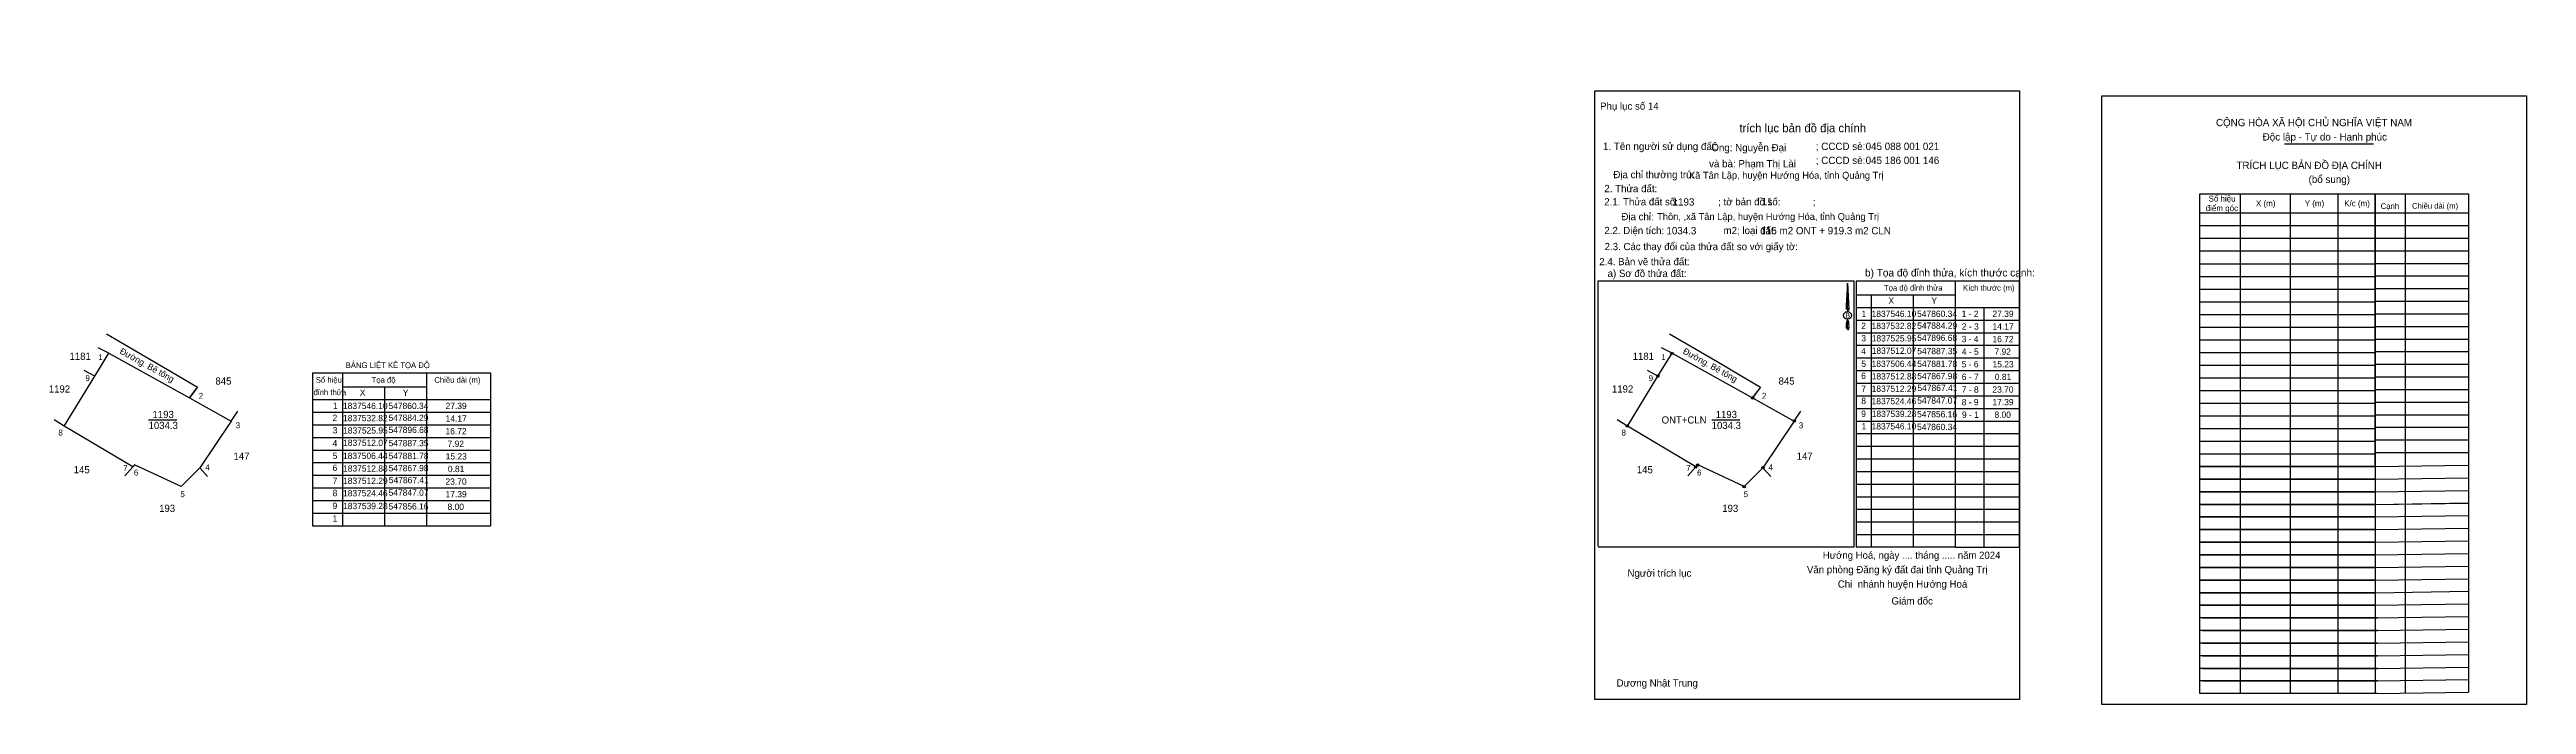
# Model space of a CAD drawing. Extents: x 547378 to 548114, y 1837442 to 1837636.
import ezdxf

# ---------------------------------------------------------------- set-up
doc = ezdxf.new("R2010")
doc.units = 0
for name, color, linetype in [('Level 1', 7, 'Continuous'), ('Level 10', 7, 'Continuous'), ('Level 11', 7, 'Continuous'), ('Level 13', 7, 'Continuous'), ('Level 27', 7, 'Continuous'), ('Level 3', 7, 'Continuous'), ('Level 36', 7, 'Continuous'), ('Level 40', 7, 'Continuous'), ('Level 42', 7, 'Continuous'), ('Level 49', 7, 'Continuous'), ('Level 52', 7, 'Continuous'), ('Level 53', 7, 'Continuous'), ('Level 6', 7, 'Continuous'), ('Level 63', 7, 'Continuous'), ('Level 8', 7, 'Continuous'), ('Level 9', 7, 'Continuous')]:
    doc.layers.add(name, color=color, linetype=linetype)

msp = doc.modelspace()

# ---------------------------------------------------------------- linework, layer by layer
at = {"layer": 'Level 1'}
for p, q in [((548000.5, 1837636.35), (548000.5, 1837636.35)), ((548042.33, 1837608.29), (548068.85, 1837608.29)), ((548069.26, 1837587.79), (548097.06, 1837587.79)), ((548078.26, 1837593.46), (548078.26, 1837445.06)), ((548069.26, 1837584.04), (548097.06, 1837584.04)), ((548069.26, 1837580.29), (548097.06, 1837580.29)), ((548069.26, 1837576.55), (548097.06, 1837576.55)), ((548069.26, 1837572.8), (548097.06, 1837572.8)), ((547944.61, 1837488.47), (547944.61, 1837567.61)), ((547944.61, 1837567.61), (547963.5, 1837567.61)), ((547963.5, 1837567.61), (547963.5, 1837488.47)), ((548069.26, 1837569.05), (548097.06, 1837569.05)), ((548069.26, 1837565.3), (548097.06, 1837565.3)), ((547915.09, 1837559.68), (547963.5, 1837559.68)), ((547915.19, 1837563.43), (547944.61, 1837563.43)), ((547953.01, 1837559.68), (547953.01, 1837488.47)), ((548069.26, 1837561.55), (548097.06, 1837561.55)), ((548069.26, 1837557.81), (548097.06, 1837557.81)), ((547915.09, 1837555.93), (547963.5, 1837555.93)), ((547915.09, 1837552.19), (547963.5, 1837552.19)), ((548069.26, 1837554.06), (548097.06, 1837554.06)), ((548069.26, 1837550.31), (548097.06, 1837550.31)), ((547915.09, 1837548.44), (547963.5, 1837548.44)), ((547915.09, 1837544.69), (547963.5, 1837544.69)), ((548069.26, 1837546.56), (548097.06, 1837546.56)), ((548069.26, 1837542.81), (548097.06, 1837542.81)), ((547915.09, 1837540.94), (547963.5, 1837540.94)), ((547915.09, 1837537.19), (547963.5, 1837537.19)), ((548069.26, 1837539.07), (548097.06, 1837539.07)), ((548069.26, 1837535.32), (548097.06, 1837535.32)), ((547915.09, 1837533.45), (547963.5, 1837533.45)), ((547915.09, 1837529.7), (547963.5, 1837529.7)), ((548069.26, 1837531.57), (548097.06, 1837531.57)), ((547915.09, 1837525.95), (547963.5, 1837525.95)), ((547915.09, 1837522.2), (547963.5, 1837522.2)), ((548069.26, 1837527.82), (548097.06, 1837527.82)), ((548069.26, 1837524.08), (548097.06, 1837524.08)), ((547915.09, 1837518.46), (547963.5, 1837518.46)), ((547915.09, 1837514.71), (547963.5, 1837514.71)), ((548069.26, 1837520.33), (548097.06, 1837520.33)), ((548069.26, 1837516.58), (548097.06, 1837516.58)), ((547915.09, 1837510.96), (547963.5, 1837510.96)), ((547915.09, 1837507.21), (547963.5, 1837507.21)), ((548069.26, 1837512.42), (548097.06, 1837512.83)), ((548069.26, 1837508.68), (548097.06, 1837509.08)), ((548069.26, 1837508.67), (548097.06, 1837509.08)), ((547915.09, 1837503.46), (547963.5, 1837503.46)), ((547915.09, 1837499.72), (547963.5, 1837499.72)), ((548069.26, 1837504.93), (548097.06, 1837505.33)), ((548069.26, 1837504.93), (548097.06, 1837505.33)), ((548069.26, 1837501.18), (548097.06, 1837501.59)), ((548069.26, 1837501.18), (548097.06, 1837501.58)), ((547915.09, 1837495.97), (547963.5, 1837495.97)), ((547915.09, 1837492.22), (547963.5, 1837492.22)), ((548069.26, 1837497.43), (548097.06, 1837497.84)), ((548069.26, 1837497.43), (548097.06, 1837497.84)), ((548069.26, 1837493.68), (548097.06, 1837494.09)), ((548069.26, 1837493.68), (548097.06, 1837494.09)), ((547944.61, 1837488.47), (547963.5, 1837488.47)), ((548069.26, 1837489.93), (548097.06, 1837490.34)), ((548069.26, 1837489.93), (548097.06, 1837490.34)), ((548069.26, 1837486.18), (548097.06, 1837486.59)), ((548069.26, 1837486.18), (548097.06, 1837486.59)), ((548069.26, 1837482.43), (548097.06, 1837482.84)), ((548069.26, 1837482.43), (548097.06, 1837482.84)), ((548069.26, 1837478.68), (548097.06, 1837479.09)), ((548069.26, 1837478.68), (548097.06, 1837479.09)), ((548069.26, 1837474.93), (548097.06, 1837475.34)), ((548069.26, 1837474.93), (548097.06, 1837475.34)), ((548069.26, 1837471.18), (548097.06, 1837471.59)), ((548069.26, 1837471.18), (548097.06, 1837471.59)), ((548069.26, 1837467.44), (548097.06, 1837467.84)), ((548070, 1837463.69), (548097.06, 1837464.08)), ((548070, 1837459.94), (548097.06, 1837460.33)), ((548070, 1837456.19), (548097.06, 1837456.59)), ((548070, 1837452.44), (548097.06, 1837452.84)), ((548070, 1837448.69), (548097.06, 1837449.09)), ((548070, 1837448.69), (548097.06, 1837449.09)), ((548070, 1837444.94), (548097.06, 1837445.34))]:
    msp.add_line(p, q, dxfattribs=at)
msp.add_lwpolyline([(548069.26, 1837512.83), (548069.26, 1837593.46), (548097.06, 1837593.46), (548097.06, 1837445.34)], dxfattribs=at)
at = {"layer": 'Level 10'}
for p, q in [((547859.62, 1837551.88), (547873.73, 1837543.61)), ((547873.73, 1837543.61), (547880.63, 1837539.56)), ((547880.63, 1837539.56), (547886.67, 1837536.02)), ((547886.67, 1837536.02), (547884.29, 1837532.82))]:
    msp.add_line(p, q, dxfattribs=at)
msp.add_lwpolyline([(547887.35, 1837512.07), (547881.78, 1837506.44), (547867.98, 1837512.88), (547867.41, 1837512.29), (547847.07, 1837524.46), (547856.16, 1837539.28), (547860.34, 1837546.1), (547884.29, 1837532.82), (547896.68, 1837525.95)], close=True, dxfattribs=at)
at = {"layer": 'Level 11'}
for centre in [(547860.34, 1837546.1), (547856.16, 1837539.28), (547884.29, 1837532.82), (547847.07, 1837524.46), (547896.68, 1837525.95), (547867.98, 1837512.88), (547867.41, 1837512.29), (547881.78, 1837506.44), (547887.35, 1837512.07), (547887.35, 1837512.07)]:
    msp.add_circle(centre, 0.354, dxfattribs=at)
at = {"layer": 'Level 13'}
for points in [[(547837.42, 1837624.11), (547963.57, 1837624.11), (547963.57, 1837443.2), (547837.42, 1837443.2)], [(547988.12, 1837622.62), (548114.27, 1837622.62), (548114.27, 1837441.71), (547988.12, 1837441.71)]]:
    msp.add_lwpolyline(points, close=True, dxfattribs=at)
at = {"layer": 'Level 27'}
for p, q in [((547860.34, 1837546.1), (547857.2, 1837547.74)), ((547856.16, 1837539.28), (547853.03, 1837540.96)), ((547884.29, 1837532.82), (547886.4, 1837535.66)), ((547896.68, 1837525.95), (547898.66, 1837528.89)), ((547847.07, 1837524.46), (547844.03, 1837526.28)), ((547867.41, 1837512.29), (547865.04, 1837509.66)), ((547887.35, 1837512.07), (547889.69, 1837509.41))]:
    msp.add_line(p, q, dxfattribs=at)
at = {"layer": 'Level 3'}
for p, q in [((548000.5, 1837636.35), (548000.5, 1837636.35)), ((547838.39, 1837567.61), (547914.39, 1837567.61)), ((547838.39, 1837488.76), (547838.39, 1837567.61)), ((547914.39, 1837567.61), (547914.39, 1837488.47)), ((547915.09, 1837567.61), (547915.09, 1837488.47)), ((547915.09, 1837567.61), (547944.61, 1837567.61)), ((547919.55, 1837563.43), (547919.55, 1837488.47)), ((547931.96, 1837563.43), (547931.96, 1837488.47)), ((547914.39, 1837488.47), (547838.39, 1837488.47)), ((547944.61, 1837488.47), (547915.09, 1837488.47))]:
    msp.add_line(p, q, dxfattribs=at)
at = {"layer": 'Level 40'}
for p, q in [((547912.5, 1837566.89), (547912.14, 1837560.28)), ((547912.5, 1837566.89), (547912.9, 1837559.06)), ((547912.5, 1837566.89), (547912.9, 1837559.06)), ((547912.5, 1837559.32), (547912.5, 1837566.89)), ((547912.5, 1837566.89), (547912.9, 1837559.06)), ((547912.14, 1837560.28), (547912.06, 1837559.06)), ((547912.5, 1837559.32), (547912.5, 1837559.03)), ((547912.5, 1837559.03), (547912.5, 1837558.81)), ((547912.5, 1837558.81), (547912.5, 1837558.51)), ((547912.5, 1837558.81), (547912.5, 1837558.51)), ((547912.5, 1837558.81), (547912.5, 1837558.51)), ((547912.9, 1837559.06), (547912.9, 1837559.06)), ((547912.14, 1837554.64), (547912.06, 1837553.4)), ((547912.16, 1837555.43), (547912.14, 1837554.64)), ((547912.5, 1837555.88), (547912.16, 1837555.43)), ((547912.5, 1837555.88), (547912.5, 1837556.23)), ((547912.5, 1837555.88), (547912.5, 1837556.23)), ((547912.5, 1837555.88), (547912.5, 1837556.23)), ((547912.5, 1837555.88), (547912.81, 1837555.43)), ((547912.5, 1837555.88), (547912.81, 1837555.43)), ((547912.5, 1837555.88), (547912.81, 1837555.43)), ((547912.5, 1837553.67), (547912.5, 1837555.88)), ((547912.5, 1837553.67), (547912.5, 1837553.36)), ((547912.5, 1837553.36), (547912.5, 1837553.14)), ((547912.81, 1837555.43), (547912.9, 1837553.4)), ((547912.81, 1837555.43), (547912.9, 1837553.4)), ((547912.81, 1837555.43), (547912.9, 1837553.4)), ((547912.9, 1837553.4), (547912.9, 1837553.4))]:
    msp.add_line(p, q, dxfattribs=at)
msp.add_ellipse((547912.5, 1837557.34), major_axis=(1.17, 0), ratio=0.952727, dxfattribs=at)
for centre, start_param, end_param in [((547912.5, 1837559.05), 1.570796, 3.074452), ((547912.5, 1837559.05), 0.067141, 1.570796), ((547912.5, 1837559.05), 4.712389, 6.283185), ((547912.5, 1837553.38), 2.491069, 3.074278), ((547912.5, 1837553.38), 1.570796, 2.491069), ((547912.5, 1837553.38), 0.067141, 1.570796), ((547912.5, 1837553.38), 4.712389, 6.283185)]:
    msp.add_ellipse(centre, major_axis=(0.427, 0), ratio=0.614131, start_param=start_param, end_param=end_param, dxfattribs=at)
at = {"layer": 'Level 53'}
for p, q in [((547837.42, 1837624.11), (547837.42, 1837624.11)), ((547963.57, 1837443.21), (547963.57, 1837443.21))]:
    msp.add_line(p, q, dxfattribs=at)
at = {"layer": 'Level 63'}
for p, q in [((548017.24, 1837593.46), (548069.26, 1837593.46)), ((548017.24, 1837444.94), (548017.24, 1837593.46)), ((548017.24, 1837587.79), (548069.26, 1837587.79)), ((548029.15, 1837593.46), (548029.15, 1837444.94)), ((548044.03, 1837593.46), (548044.03, 1837444.94)), ((548058.21, 1837593.46), (548058.21, 1837444.94)), ((548069.26, 1837593.46), (548069.26, 1837444.94)), ((548017.24, 1837584.02), (548069.26, 1837584.02)), ((548017.24, 1837580.25), (548069.26, 1837580.25)), ((548017.24, 1837576.48), (548069.26, 1837576.48)), ((548017.24, 1837572.71), (548069.26, 1837572.71)), ((548017.24, 1837568.94), (548069.26, 1837568.94)), ((548017.24, 1837565.17), (548069.26, 1837565.17)), ((548017.24, 1837561.4), (548069.26, 1837561.4)), ((548017.24, 1837557.63), (548069.26, 1837557.63)), ((548017.24, 1837553.86), (548069.26, 1837553.86)), ((548017.24, 1837550.09), (548069.26, 1837550.09)), ((548017.24, 1837546.31), (548069.26, 1837546.31)), ((548017.24, 1837542.54), (548069.26, 1837542.54)), ((548017.24, 1837538.77), (548069.26, 1837538.77)), ((548017.24, 1837535), (548069.26, 1837535)), ((548017.24, 1837531.23), (548069.26, 1837531.23)), ((548017.24, 1837527.46), (548069.26, 1837527.46)), ((548017.24, 1837523.69), (548069.26, 1837523.69)), ((548017.24, 1837519.92), (548069.26, 1837519.92)), ((548017.24, 1837516.17), (548069.26, 1837516.17)), ((548017.24, 1837512.42), (548069.26, 1837512.42)), ((548069.26, 1837512.42), (548017.24, 1837512.42)), ((548069.26, 1837508.67), (548017.24, 1837508.67)), ((548017.24, 1837508.67), (548069.26, 1837508.67)), ((548069.26, 1837508.67), (548017.24, 1837508.67)), ((548069.26, 1837504.93), (548017.24, 1837504.93)), ((548017.24, 1837504.93), (548069.26, 1837504.93)), ((548069.26, 1837504.93), (548017.24, 1837504.93)), ((548069.26, 1837501.18), (548017.24, 1837501.18)), ((548017.24, 1837501.18), (548069.26, 1837501.18)), ((548069.26, 1837501.18), (548017.24, 1837501.18)), ((548069.26, 1837497.43), (548017.24, 1837497.43)), ((548017.24, 1837497.43), (548069.26, 1837497.43)), ((548069.26, 1837497.43), (548017.24, 1837497.43)), ((548069.26, 1837493.68), (548017.24, 1837493.68)), ((548017.24, 1837493.68), (548069.26, 1837493.68)), ((548069.26, 1837493.68), (548017.24, 1837493.68)), ((548069.26, 1837489.93), (548017.24, 1837489.93)), ((548017.24, 1837489.93), (548069.26, 1837489.93)), ((548069.26, 1837489.93), (548017.24, 1837489.93)), ((548069.26, 1837486.18), (548017.24, 1837486.18)), ((548017.24, 1837486.18), (548069.26, 1837486.18)), ((548069.26, 1837486.18), (548017.24, 1837486.18)), ((548069.26, 1837482.43), (548017.24, 1837482.43)), ((548017.24, 1837482.43), (548069.26, 1837482.43)), ((548069.26, 1837482.43), (548017.24, 1837482.43)), ((548069.26, 1837478.68), (548017.24, 1837478.68)), ((548017.24, 1837478.68), (548069.26, 1837478.68)), ((548069.26, 1837478.68), (548017.24, 1837478.68)), ((548069.26, 1837474.93), (548017.24, 1837474.93)), ((548017.24, 1837474.93), (548069.26, 1837474.93)), ((548069.26, 1837474.93), (548017.24, 1837474.93)), ((548069.26, 1837471.18), (548017.24, 1837471.18)), ((548017.24, 1837471.18), (548069.26, 1837471.18)), ((548069.26, 1837471.18), (548017.24, 1837471.18)), ((548069.26, 1837467.43), (548017.24, 1837467.43)), ((548070, 1837463.69), (548017.24, 1837463.69)), ((548017.98, 1837467.43), (548070, 1837467.43)), ((548070, 1837467.43), (548017.98, 1837467.43)), ((548070, 1837463.69), (548017.98, 1837463.69)), ((548017.98, 1837463.69), (548070, 1837463.69)), ((548070, 1837459.94), (548017.24, 1837459.94)), ((548070, 1837456.19), (548017.24, 1837456.19)), ((548070, 1837459.94), (548017.98, 1837459.94)), ((548017.98, 1837459.94), (548070, 1837459.94)), ((548070, 1837456.19), (548017.98, 1837456.19)), ((548017.98, 1837456.19), (548070, 1837456.19)), ((548070, 1837452.44), (548017.24, 1837452.44)), ((548070, 1837448.69), (548017.24, 1837448.69)), ((548070, 1837452.44), (548017.98, 1837452.44)), ((548017.98, 1837452.44), (548070, 1837452.44)), ((548070, 1837448.69), (548017.98, 1837448.69)), ((548070, 1837448.69), (548017.98, 1837448.69)), ((548017.98, 1837448.69), (548070, 1837448.69)), ((548070, 1837444.94), (548017.24, 1837444.94))]:
    msp.add_line(p, q, dxfattribs=at)
at = {"layer": 'Level 8'}
for p, q in [((547395.08, 1837551.88), (547409.19, 1837543.61)), ((547395.8, 1837546.1), (547392.66, 1837547.74)), ((547409.19, 1837543.61), (547416.09, 1837539.56)), ((547391.62, 1837539.28), (547388.49, 1837540.96)), ((547416.09, 1837539.56), (547422.13, 1837536.02)), ((547422.13, 1837536.02), (547419.75, 1837532.82)), ((547419.75, 1837532.82), (547421.86, 1837535.66)), ((547456.35, 1837540.24), (547456.35, 1837494.83)), ((547456.35, 1837540.24), (547490.32, 1837540.24)), ((547465.27, 1837540.24), (547465.27, 1837494.83)), ((547465.27, 1837536.06), (547490.32, 1837536.06)), ((547477.67, 1837536.06), (547477.67, 1837494.83)), ((547490.32, 1837494.83), (547490.32, 1837540.24)), ((547490.32, 1837540.24), (547509.21, 1837540.24)), ((547509.21, 1837540.24), (547509.21, 1837494.83)), ((547432.14, 1837525.95), (547434.12, 1837528.89)), ((547456.35, 1837532.31), (547509.21, 1837532.31)), ((547456.35, 1837528.56), (547509.21, 1837528.56)), ((547382.53, 1837524.46), (547379.49, 1837526.28)), ((547407.6, 1837526.27), (547415.98, 1837526.27)), ((547456.35, 1837524.82), (547509.21, 1837524.82)), ((547456.35, 1837521.07), (547509.21, 1837521.07)), ((547456.35, 1837517.32), (547509.21, 1837517.32)), ((547456.35, 1837513.57), (547509.21, 1837513.57)), ((547402.87, 1837512.29), (547400.5, 1837509.66)), ((547422.81, 1837512.07), (547425.15, 1837509.41)), ((547456.35, 1837509.82), (547509.21, 1837509.82)), ((547456.35, 1837506.08), (547509.21, 1837506.08)), ((547456.35, 1837502.33), (547509.21, 1837502.33)), ((547456.35, 1837498.58), (547509.21, 1837498.58)), ((547456.35, 1837494.83), (547509.21, 1837494.83))]:
    msp.add_line(p, q, dxfattribs=at)
msp.add_lwpolyline([(547422.81, 1837512.07), (547417.24, 1837506.44), (547403.44, 1837512.88), (547402.87, 1837512.29), (547382.53, 1837524.46), (547391.62, 1837539.28), (547395.8, 1837546.1), (547419.75, 1837532.82), (547432.14, 1837525.95)], close=True, dxfattribs=at)
at = {"layer": 'Level 9'}
msp.add_line((547872.14, 1837526.27), (547880.52, 1837526.27), dxfattribs=at)

# ---------------------------------------------------------------- texts
at = {"layer": 'Level 1'}
for s, height, p in [('Phụ lục số 14', 2.1489, (547838.96, 1837618.46)), ('CỘNG HÒA XÃ HỘI CHỦ NGHĨA VIỆT NAM', 2.1788, (548021.99, 1837613.56)), ('1. Tên người sử dụng đất:', 2.1782, (547839.82, 1837606.49)), ('Ông: Nguyễn Đại', 2.1687, (547872.02, 1837606.14)), ('Độc lập - Tự do - Hạnh phúc', 2.1788, (548035.88, 1837609.31)), ('và bà: Phạm Thị Lài', 2.1687, (547871.36, 1837601.33)), ('; CCCD sè:', 2.178, (547903.07, 1837606.49)), ('; CCCD sè:', 2.178, (547903.07, 1837602.32)), ('045 088 001 021', 2.1782, (547917.88, 1837606.49)), ('045 186 001 146', 2.1782, (547917.88, 1837602.32)), ('TRÍCH LỤC BẢN ĐỒ ĐỊA CHÍNH', 2.1788, (548028.08, 1837600.84)), ('2. Thửa đất:', 2.161, (547840.22, 1837593.96)), ('Địa chỉ thường trú:', 2.1564, (547842.91, 1837598.11)), ('(bổ sung)', 2.179, (548049.52, 1837596.68)), ('2.1. Thửa đất số:               ; tờ bản đồ số:            ;', 2.1489, (547840.2, 1837590.03)), ('Địa chỉ:', 2.149, (547845.31, 1837585.62)), ('Cạnh', 1.707, (548070.95, 1837588.98)), ('Chiều dài (m)', 1.7067, (548080.26, 1837589.04)), ('2.2. Diện tích:                      m2; loại đất:                                   ', 2.1564, (547840.23, 1837581.49)), ('2.4. Bản vẽ thửa đất: ', 2.1489, (547838.73, 1837572.25)), ('2.3. Các thay đổi của thửa đất so với giấy tờ:', 2.1489, (547840.31, 1837576.73)), ('a) Sơ đồ thửa đất: ', 2.1489, (547841.21, 1837568.74)), ('Tọa độ đỉnh thửa', 1.7067, (547923.32, 1837564.68)), ('Kích thước (m)', 1.7067, (547946.82, 1837564.68)), ('Hướng Hoá, ngày .... tháng ..... năm 2024', 2.1268, (547905.15, 1837485)), ('Người trích lục', 2.1489, (547847.11, 1837479.67)), ('Văn phòng Đăng ký đất đai tỉnh Quảng Trị', 2.1489, (547900.43, 1837480.72)), (' Chi  nhánh huyện Hướng Hoá', 2.1489, (547908.81, 1837476.42)), (' Giám đốc', 2.152, (547924.76, 1837471.41)), ('Dương Nhật Trung', 2.1399, (547843.87, 1837447.03))]:
    msp.add_text(s, height=height, dxfattribs=at).set_placement(p)
at = {"layer": 'Level 10'}
msp.add_text('b) Tọa độ đỉnh thửa, kích thước cạnh:', height=2.2432, dxfattribs=at).set_placement((547917.68, 1837568.9))
at = {"layer": 'Level 13'}
for s, p in [('1193', (547873.32, 1837526.84)), ('ONT+CLN', (547857.26, 1837525.21)), ('1034.3', (547872.14, 1837523.58))]:
    msp.add_text(s, height=2.126, dxfattribs=at).set_placement(p)
at = {"layer": 'Level 36'}
for s, p in [('1181', (547848.65, 1837544.13)), ('1192', (547842.49, 1837534.41)), ('845', (547892.01, 1837536.77)), ('147', (547897.38, 1837514.44)), ('145', (547849.89, 1837510.43)), ('193', (547875.27, 1837498.93))]:
    msp.add_text(s, height=2.126, dxfattribs=at).set_placement(p)
at = {"layer": 'Level 40'}
msp.add_text('B', height=1.52, dxfattribs=at).set_placement((547911.84, 1837556.62))
at = {"layer": 'Level 42'}
msp.add_text(' trích lục bản đồ địa chính', height=2.5211, dxfattribs=at).set_placement((547879.43, 1837611.76))
at = {"layer": 'Level 49'}
msp.add_text('Đường. Bê tông', height=1.88, rotation=330.98715, dxfattribs=at).set_placement((547863.37, 1837546.13))
at = {"layer": 'Level 52'}
for s, height, p in [('1', 1.88, (547916.66, 1837556.87)), ('1837546.10', 1.877, (547919.66, 1837556.87)), ('X', 1.88, (547924.66, 1837560.8)), ('547860.34', 1.877, (547933.18, 1837556.87)), ('Y', 1.88, (547937.42, 1837560.8)), ('1 - 2', 1.877, (547946.42, 1837556.87)), ('27.39', 1.877, (547955.57, 1837556.87)), ('2', 1.88, (547916.56, 1837553.31)), ('3', 1.88, (547916.6, 1837549.65)), ('1837532.82', 1.877, (547919.66, 1837553.26)), ('1837525.95', 1.877, (547919.69, 1837549.59)), ('547884.29', 1.877, (547933.2, 1837553.35)), ('547896.68', 1.877, (547933.21, 1837549.74)), ('3 - 4', 1.877, (547946.42, 1837549.37)), ('2 - 3', 1.877, (547946.47, 1837553.12)), ('16.72', 1.877, (547955.56, 1837549.37)), ('14.17', 1.877, (547955.59, 1837553.12)), ('4', 1.88, (547916.55, 1837545.8)), ('5', 1.88, (547916.59, 1837542.03)), ('1837506.44', 1.877, (547919.66, 1837542.03)), ('1837512.07', 1.877, (547919.69, 1837545.91)), ('547881.78', 1.877, (547933.21, 1837541.99)), ('547887.35', 1.877, (547933.22, 1837545.81)), ('4 - 5', 1.877, (547946.45, 1837545.63)), ('5 - 6', 1.877, (547946.42, 1837541.88)), ('15.23', 1.877, (547955.6, 1837541.88)), ('7.92', 1.877, (547956.17, 1837545.63)), ('6', 1.88, (547916.56, 1837538.45)), ('7', 1.88, (547916.59, 1837534.6)), ('1837512.29', 1.877, (547919.67, 1837534.61)), ('1837512.88', 1.877, (547919.69, 1837538.29)), ('547867.98', 1.877, (547933.21, 1837538.38)), ('547867.41', 1.877, (547933.28, 1837534.84)), ('6 - 7', 1.877, (547946.45, 1837538.13)), ('7 - 8', 1.877, (547946.45, 1837534.38)), ('23.70', 1.877, (547955.55, 1837534.38)), ('0.81', 1.877, (547956.27, 1837538.13)), ('9', 1.88, (547916.57, 1837527.17)), ('8', 1.88, (547916.59, 1837530.98)), ('1837524.46', 1.877, (547919.66, 1837530.93)), ('1837539.28', 1.877, (547919.69, 1837527.12)), ('547856.16', 1.877, (547933.19, 1837527.02)), ('547847.07', 1.877, (547933.21, 1837531.1)), ('8 - 9', 1.877, (547946.43, 1837530.63)), ('9 - 1', 1.877, (547946.52, 1837526.89)), ('17.39', 1.877, (547955.57, 1837530.63)), ('8.00', 1.877, (547956.17, 1837526.89)), ('1', 1.88, (547916.66, 1837523.43)), ('1837546.10', 1.877, (547919.66, 1837523.44)), ('547860.34', 1.877, (547933.18, 1837523.24))]:
    msp.add_text(s, height=height, dxfattribs=at).set_placement(p)
at = {"layer": 'Level 6'}
for s, height, p in [('Xã Tân Lập, huyện Hướng Hóa, tỉnh Quảng Trị', 2.0693, (547865.37, 1837597.94)), ('Thôn, ,xã Tân Lập, huyện Hướng Hóa, tỉnh Quảng Trị', 2.0693, (547855.92, 1837585.68)), ('1193', 2.178, (547860.51, 1837589.96)), ('11', 2.178, (547886.98, 1837590.08)), ('1034.3', 2.178, (547858.67, 1837581.43)), ('115 m2 ONT + 919.3 m2 CLN', 2.1782, (547886.63, 1837581.43)), ('.', 1.76, (547889.02, 1837576.8))]:
    msp.add_text(s, height=height, dxfattribs=at).set_placement(p)
at = {"layer": 'Level 63'}
for s, p in [('điểm góc', (548018.95, 1837588.32)), ('Số hiệu', (548019.79, 1837591.16)), ('X (m)', (548033.87, 1837589.74)), ('Y (m)', (548048.38, 1837589.74)), ('K/c (m)', (548060.1, 1837589.74))]:
    msp.add_text(s, height=1.772, dxfattribs=at).set_placement(p)
at = {"layer": 'Level 8'}
for s, height, p in [('1181', 2.126, (547384.11, 1837544.13)), ('1', 1.77, (547392.66, 1837544.04)), ('BẢNG LIỆT KÊ TỌA ĐỘ', 1.7067, (547466.18, 1837541.67)), ('1192', 2.126, (547377.95, 1837534.41)), ('9', 1.77, (547388.83, 1837537.8)), ('845', 2.126, (547427.47, 1837536.77)), ('đỉnh thửa', 1.707, (547456.66, 1837533.63)), ('Số hiệu', 1.707, (547457.29, 1837537.31)), ('X', 1.88, (547470.37, 1837533.43)), ('Tọa độ ', 1.707, (547473.89, 1837537.31)), ('Y', 1.88, (547483.13, 1837533.43)), ('Chiều dài (m)', 1.7067, (547492.53, 1837537.31)), ('1193', 2.126, (547408.78, 1837526.84)), ('2', 1.77, (547422.51, 1837532.54)), ('1', 1.88, (547462.37, 1837529.5)), ('1837546.10', 1.877, (547465.37, 1837529.5)), ('547860.34', 1.877, (547478.89, 1837529.5)), ('547884.29', 1.877, (547478.91, 1837525.98)), ('27.39', 1.877, (547495.85, 1837529.5)), ('8', 1.77, (547380.79, 1837521.63)), ('1034.3', 2.126, (547407.6, 1837523.58)), ('3', 1.77, (547433.48, 1837523.8)), ('2', 1.88, (547462.27, 1837525.94)), ('3', 1.88, (547462.32, 1837522.28)), ('1837532.82', 1.877, (547465.38, 1837525.89)), ('1837525.95', 1.877, (547465.41, 1837522.22)), ('547896.68', 1.877, (547478.93, 1837522.37)), ('16.72', 1.877, (547495.84, 1837522)), ('14.17', 1.877, (547495.87, 1837525.75)), ('147', 2.126, (547432.84, 1837514.44)), ('4', 1.88, (547462.27, 1837518.43)), ('5', 1.88, (547462.3, 1837514.66)), ('1837506.44', 1.877, (547465.37, 1837514.66)), ('1837512.07', 1.877, (547465.4, 1837518.54)), ('547887.35', 1.877, (547478.93, 1837518.44)), ('547881.78', 1.877, (547478.93, 1837514.62)), ('15.23', 1.877, (547495.88, 1837514.51)), ('7.92', 1.877, (547496.45, 1837518.25)), ('145', 2.126, (547385.35, 1837510.43)), ('7', 1.77, (547400.03, 1837511.07)), ('6', 1.77, (547403.24, 1837509.76)), ('4', 1.77, (547424.46, 1837511.33)), ('6', 1.88, (547462.27, 1837511.08)), ('7', 1.88, (547462.3, 1837507.23)), ('1837512.29', 1.877, (547465.39, 1837507.24)), ('1837512.88', 1.877, (547465.4, 1837510.92)), ('547867.98', 1.877, (547478.93, 1837511.01)), ('547867.41', 1.877, (547479, 1837507.46)), ('23.70', 1.877, (547495.83, 1837507.01)), ('0.81', 1.877, (547496.55, 1837510.76)), ('193', 2.126, (547410.73, 1837498.93)), ('5', 1.77, (547417.07, 1837503.32)), ('9', 1.88, (547462.28, 1837499.8)), ('8', 1.88, (547462.3, 1837503.61)), ('1837524.46', 1.877, (547465.38, 1837503.56)), ('1837539.28', 1.877, (547465.4, 1837499.75)), ('547856.16', 1.877, (547478.9, 1837499.65)), ('547847.07', 1.877, (547478.93, 1837503.73)), ('17.39', 1.877, (547495.85, 1837503.26)), ('8.00', 1.877, (547496.45, 1837499.52)), ('1', 1.88, (547462.27, 1837496.05))]:
    msp.add_text(s, height=height, dxfattribs=at).set_placement(p)
msp.add_text('Đường. Bê tông', height=1.88, rotation=330.98715, dxfattribs=at).set_placement((547398.83, 1837546.13))
at = {"layer": 'Level 9'}
for s, p in [('1', (547857.2, 1837544.04)), ('9', (547853.37, 1837537.8)), ('2', (547887.05, 1837532.54)), ('8', (547845.33, 1837521.63)), ('3', (547898.02, 1837523.8)), ('7', (547864.57, 1837511.07)), ('6', (547867.78, 1837509.76)), ('4', (547889, 1837511.33)), ('5', (547881.61, 1837503.32))]:
    msp.add_text(s, height=1.77, dxfattribs=at).set_placement(p)

doc.saveas('drawing.dxf')
